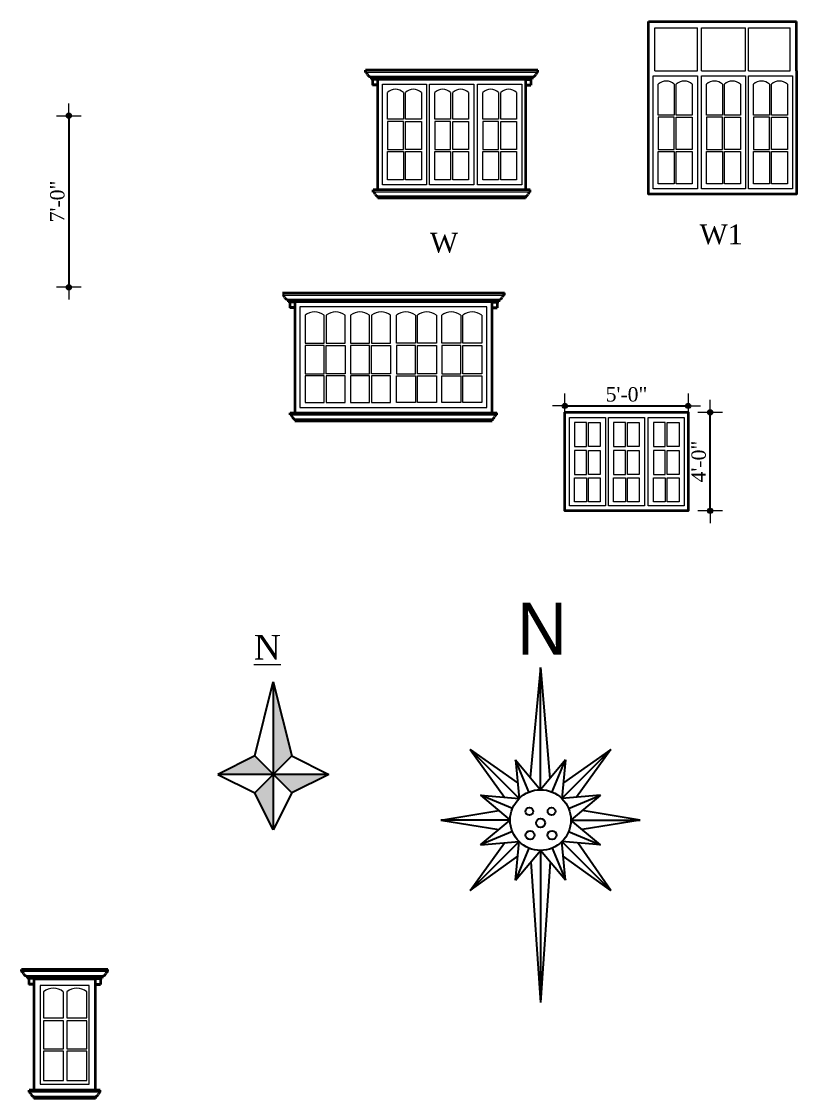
# Model space of a CAD drawing. Header units: inches. Extents: x 244 to 65245, y -2247 to 11745.
# Drawn here: x 62868 to 63245, y 8584 to 9109 of the extents above; entities that cross this region are included whole.
import ezdxf

# ---------------------------------------------------------------- set-up
doc = ezdxf.new("R2010")
doc.units = ezdxf.units.IN
doc.header["$MEASUREMENT"] = 0
for name, color, linetype, lineweight in [('CORNICE', 150, 'Continuous', 9), ('DIMENSION', 115, 'Continuous', 15), ('ELEVATION', 30, 'Continuous', 35), ('hatch', 12, 'Continuous', 9), ('Location', 8, 'Continuous', 13), ('TEXT', 5, 'Continuous', 20), ('WINDOW', 5, 'Continuous', 18), ('WINDOW ELEVATION', 5, 'Continuous', 18), ('WINDOW FRAME', 3, 'Continuous', 15)]:
    doc.layers.add(name, color=color, linetype=linetype, lineweight=lineweight)
doc.layers.add('Z', color=214, linetype='Continuous')
doc.styles.add('7 INCH', font='times.ttf', dxfattribs={"height": 7})
doc.styles.add('7_INCH0', font='times.ttf', dxfattribs={"height": 7})
doc.dimstyles.new('7 INCH', dxfattribs={"dimscale": 0, "dimtxt": 7, "dimasz": 1, "dimexe": 2, "dimexo": 9, "dimgap": 2, "dimtad": 1, "dimdec": 0, "dimzin": 3, "dimdsep": 46, "dimlunit": 4, "dimtxsty": '7 INCH', "dimblk": 'DIM', "dimcen": 3, "dimdle": 3, "dimse1": 1, "dimse2": 1, "dimclrd": 256, "dimclre": 256, "dimclrt": 7, "dimadec": 1, "dimazin": 2, "dimtfac": 1, "dimtdec": 0, "dimtix": 1, "dimtofl": 0, "dimtmove": 2, "dimatfit": 3, "dimldrblk": 'DIM', "dimfxl": 2, "dimfrac": 2, "dimtolj": 2, "dimtzin": 0, "dimarcsym": 0})
doc.dimstyles.get("Standard").update_dxf_attribs({"dimtxt": 7, "dimasz": 0.18, "dimexe": 0.18, "dimexo": 0.0625, "dimgap": 0.09, "dimtad": 0, "dimdec": 3, "dimzin": 0, "dimdsep": 46, "dimlunit": 4, "dimtxsty": 'Standard', "dimcen": 0.09, "dimse1": 1, "dimse2": 1, "dimclrd": 3, "dimclre": 3, "dimclrt": 3, "dimadec": 0, "dimazin": 0, "dimtfac": 1, "dimtdec": 3, "dimtofl": 0, "dimtmove": 0, "dimatfit": 3, "dimfxl": 1, "dimtolj": 1, "dimtzin": 0, "dimarcsym": 0})

# ---------------------------------------------------------------- blocks, each defined once
blk = doc.blocks.new('DIM')
at = {"layer": 'DIMENSION'}
h = blk.add_hatch(color=256, dxfattribs=at)
h.paths.add_polyline_path([(0, 1.28), (0, 0), (1.28, 0, 0.414214)])
h.paths.add_polyline_path([(1.28, 0), (0, 0), (0, -1.28, 0.414214)])
h.paths.add_polyline_path([(0, 0), (-1.28, 0, 0.414214), (0, -1.28)])
h.paths.add_polyline_path([(0, 1.28, 0.414214), (-1.28, 0), (0, 0)])
for p, q in [((0, 6), (0, -6)), ((-6, 0), (6, 0))]:
    blk.add_line(p, q, dxfattribs=at)
blk.add_circle((0, 0), 1.28, dxfattribs=at)
blk = doc.blocks.new('*D102')
at = {"layer": 'Defpoints', "color": 0, "lineweight": -2, "transparency": 16777216}
for p in [(62903.9, 9062.68), (62890.6, 8979.18), (62903.9, 8979.18)]:
    blk.add_point(p, dxfattribs=at)
at = {"layer": 'DIMENSION', "lineweight": -2, "transparency": 16777216}
blk.add_line((62890.6, 9061.68), (62890.6, 8980.18), dxfattribs=at)
for p, rotation in [((62890.6, 9062.68), 90), ((62890.6, 8979.18), 270)]:
    blk.add_blockref('DIM', p, dxfattribs=dict(at, rotation=rotation))
at = {"layer": 'DIMENSION', "color": 7, "transparency": 16777216, "insert": (62885.03, 9020.93), "char_height": 7, "attachment_point": 5, "rotation": 90, "style": '7_INCH0'}
blk.add_mtext('\\A2;7\'-0"', dxfattribs=at)
blk = doc.blocks.new('N')
at = {"layer": 'Z'}
h = blk.add_hatch(color=256, dxfattribs=at)
h.paths.add_polyline_path([(0, 72), (9, 36), (0, 27)])
h.paths.add_polyline_path([(9, 18), (0, 27), (27, 27)])
h.paths.add_polyline_path([(-9, 18), (0, 27), (0, 0)])
h.paths.add_polyline_path([(-27, 27), (-9, 36), (0, 27)])
blk.add_hatch(color=256, dxfattribs=at).paths.add_polyline_path([(9, 18), (0, 27), (27, 27)])
for p, q in [((-9, 36), (0, 72)), ((0, 72), (9, 36)), ((0, 72), (0, 0)), ((-9, 36), (-27, 27)), ((-9, 36), (9, 18)), ((0, 27), (9, 36)), ((9, 36), (27, 27)), ((27, 27), (-27, 27)), ((-27, 27), (-9, 18)), ((0, 27), (-9, 18)), ((27, 27), (9, 18)), ((0, 0), (-9, 18)), ((9, 18), (0, 0))]:
    blk.add_line(p, q, dxfattribs=at)
at = {"layer": 'TEXT', "style": '7 INCH'}
blk.add_text('%%UN', height=12, dxfattribs=at).set_placement((-9.47, 82.87))
blk = doc.blocks.new('*D85')
at = {"layer": 'Defpoints', "color": 0, "lineweight": -2, "ltscale": 2, "transparency": 16777216}
for p in [(63132.08, 8918.34), (63192.08, 8921.44), (63192.08, 8918.34)]:
    blk.add_point(p, dxfattribs=at)
at = {"layer": 'DIMENSION', "lineweight": -2, "ltscale": 2, "transparency": 16777216}
blk.add_line((63133.08, 8921.44), (63191.08, 8921.44), dxfattribs=at)
at = {"layer": 'DIMENSION', "lineweight": -2, "ltscale": 2, "transparency": 16777216, "rotation": 180}
blk.add_blockref('DIM', (63132.08, 8921.44), dxfattribs=at)
at = {"layer": 'DIMENSION', "lineweight": -2, "ltscale": 2, "transparency": 16777216}
blk.add_blockref('DIM', (63192.08, 8921.44), dxfattribs=at)
at = {"layer": 'DIMENSION', "color": 7, "ltscale": 2, "transparency": 16777216, "insert": (63162.08, 8927), "char_height": 7, "attachment_point": 5, "style": '7 INCH'}
blk.add_mtext('\\A2;5\'-0"', dxfattribs=at)
blk = doc.blocks.new('*D86')
at = {"layer": 'Defpoints', "color": 0, "lineweight": -2, "ltscale": 2, "transparency": 16777216}
for p in [(63197.32, 8918.34), (63202.81, 8918.34), (63197.32, 8870.34)]:
    blk.add_point(p, dxfattribs=at)
at = {"layer": 'DIMENSION', "lineweight": -2, "ltscale": 2, "transparency": 16777216}
blk.add_line((63202.81, 8871.34), (63202.81, 8917.34), dxfattribs=at)
for p, rotation in [((63202.81, 8918.34), 90), ((63202.81, 8870.34), 270)]:
    blk.add_blockref('DIM', p, dxfattribs=dict(at, rotation=rotation))
at = {"layer": 'DIMENSION', "color": 7, "ltscale": 2, "transparency": 16777216, "insert": (63197.25, 8894.34), "char_height": 7, "attachment_point": 5, "rotation": 90, "style": '7 INCH'}
blk.add_mtext('\\A2;4\'-0"', dxfattribs=at)

msp = doc.modelspace()

# ---------------------------------------------------------------- linework, layer by layer
at = {"layer": 'CORNICE'}
for p, q in [((62994.63, 8975.39), (63102.63, 8975.39)), ((62996.89, 8973.37), (63100.37, 8973.37)), ((62997.39, 8972.87), (63099.87, 8972.87)), ((63000.63, 8971.62), (62998.13, 8971.62)), ((63000.63, 8969.62), (62998.13, 8969.62)), ((63096.63, 8971.62), (63099.13, 8971.62)), ((63096.63, 8969.62), (63099.13, 8969.62)), ((62998.37, 8917.12), (63098.89, 8917.12)), ((63000.63, 8915.1), (63096.63, 8915.1)), ((62909.58, 8646.08), (62867.58, 8646.08)), ((62907.32, 8644.05), (62869.84, 8644.05)), ((62907.32, 8643.56), (62870.34, 8643.56)), ((62873.58, 8642.31), (62871.08, 8642.31)), ((62873.58, 8640.31), (62871.08, 8640.31)), ((62903.58, 8642.31), (62906.08, 8642.31)), ((62903.58, 8640.31), (62906.08, 8640.31)), ((62905.84, 8587.31), (62871.32, 8587.31)), ((62903.58, 8585.28), (62873.58, 8585.28))]:
    msp.add_line(p, q, dxfattribs=at)
at = {"layer": 'DIMENSION', "ltscale": 2}
msp.add_lwpolyline([(62876.58, 8639.32), (62876.58, 8591.31), (62900.58, 8591.31), (62900.58, 8639.32), (62876.58, 8639.32), (62876.58, 8639.27)], dxfattribs=at)
at = {"layer": 'ELEVATION', "linetype": 'Continuous'}
for p, q in [((63172.82, 9084.53), (63172.82, 9108.53)), ((63172.82, 9108.53), (63244.82, 9108.53)), ((63244.82, 9084.53), (63244.82, 9108.53)), ((63118.98, 9084.8), (63034.98, 9084.8)), ((63034.98, 9083.8), (63034.98, 9084.8)), ((63034.98, 9083.8), (63034.98, 9084.8)), ((63037.24, 9081.77), (63037.24, 9081.28)), ((63037.74, 9081.28), (63037.24, 9081.28)), ((63037.74, 9081.28), (63037.74, 9080.53)), ((63038.48, 9080.53), (63037.74, 9080.53)), ((63038.48, 9080.53), (63038.48, 9077.53)), ((63038.48, 9080.53), (63115.48, 9080.53)), ((63115.48, 9080.53), (63116.22, 9080.53)), ((63115.48, 9080.53), (63115.48, 9077.53)), ((63116.22, 9081.28), (63116.72, 9081.28)), ((63116.22, 9081.28), (63116.22, 9080.53)), ((63116.72, 9081.77), (63116.72, 9081.28)), ((63118.98, 9083.8), (63118.98, 9084.8)), ((63118.98, 9083.8), (63118.98, 9084.8)), ((63040.98, 9077.53), (63038.48, 9077.53)), ((63112.98, 9077.53), (63115.48, 9077.53)), ((63038.72, 9025.53), (63038.72, 9026.53)), ((63115.24, 9026.53), (63038.72, 9026.53)), ((63040.98, 9023.5), (63040.98, 9022.53)), ((63112.98, 9022.53), (63040.98, 9022.53)), ((63112.98, 9023.5), (63112.98, 9022.53)), ((63115.24, 9025.53), (63115.24, 9026.53)), ((62994.63, 8976.39), (63102.63, 8976.39)), ((63102.63, 8975.39), (63102.63, 8976.39)), ((63102.63, 8975.39), (63102.63, 8976.39)), ((62996.89, 8973.37), (62996.89, 8972.87)), ((62997.39, 8972.87), (62996.89, 8972.87)), ((62997.39, 8972.87), (62997.39, 8972.12)), ((62998.13, 8972.12), (62997.39, 8972.12)), ((62998.13, 8972.12), (62998.13, 8969.12)), ((63099.13, 8972.12), (62998.13, 8972.12)), ((63096.63, 8972.12), (63000.63, 8972.12)), ((63000.63, 8972.12), (63000.63, 8918.12)), ((63096.63, 8918.12), (63096.63, 8972.12)), ((63099.13, 8972.12), (63099.13, 8969.12)), ((63099.13, 8972.12), (63099.87, 8972.12)), ((63099.87, 8972.87), (63099.87, 8972.12)), ((63099.87, 8972.87), (63100.37, 8972.87)), ((63100.37, 8973.37), (63100.37, 8972.87)), ((63000.63, 8969.12), (62998.13, 8969.12)), ((63096.63, 8969.12), (63099.13, 8969.12)), ((62998.37, 8917.12), (62998.37, 8918.12)), ((62998.37, 8918.12), (63098.89, 8918.12)), ((63000.63, 8918.12), (63096.63, 8918.12)), ((63098.89, 8917.12), (63098.89, 8918.12)), ((63000.63, 8915.1), (63000.63, 8914.12)), ((63000.63, 8914.12), (63096.63, 8914.12)), ((63096.63, 8915.1), (63096.63, 8914.12)), ((62909.58, 8647.08), (62867.58, 8647.08)), ((62867.58, 8646.08), (62867.58, 8647.08)), ((62867.58, 8646.08), (62867.58, 8647.08)), ((62909.58, 8646.08), (62909.58, 8647.08)), ((62909.58, 8646.08), (62909.58, 8647.08)), ((62869.84, 8644.05), (62869.84, 8643.56)), ((62870.34, 8643.56), (62869.84, 8643.56)), ((62870.34, 8643.56), (62870.34, 8642.81)), ((62871.08, 8642.81), (62870.34, 8642.81)), ((62871.08, 8642.81), (62906.82, 8642.81)), ((62871.08, 8642.81), (62871.08, 8639.81)), ((62873.58, 8639.81), (62871.08, 8639.81)), ((62903.58, 8639.81), (62906.08, 8639.81)), ((62906.08, 8642.81), (62906.08, 8639.81)), ((62906.08, 8642.81), (62906.82, 8642.81)), ((62906.82, 8643.56), (62906.82, 8642.81)), ((62906.82, 8643.56), (62907.32, 8643.56)), ((62907.32, 8644.05), (62907.32, 8643.56)), ((62871.31, 8587.31), (62871.31, 8588.31)), ((62905.84, 8588.31), (62873.58, 8588.31)), ((62905.85, 8587.31), (62905.85, 8588.31)), ((62873.58, 8585.28), (62873.58, 8584.31)), ((62903.58, 8584.31), (62873.58, 8584.31)), ((62903.58, 8585.28), (62903.58, 8584.31))]:
    msp.add_line(p, q, dxfattribs=at)
at = {"layer": 'ELEVATION', "ltscale": 2}
msp.add_line((62903.58, 8588.31), (62871.31, 8588.31), dxfattribs=at)
at = {"layer": 'ELEVATION', "linetype": 'Continuous'}
for points in [[(63040.98, 9080.53), (63112.98, 9080.53), (63112.98, 9026.53), (63040.98, 9026.53)], [(63132.08, 8918.34), (63192.08, 8918.34), (63192.08, 8870.34), (63132.08, 8870.34)]]:
    msp.add_lwpolyline(points, close=True, dxfattribs=at)
msp.add_lwpolyline([(63244.82, 9084.53), (63244.82, 9024.53), (63172.82, 9024.53), (63172.82, 9084.53)], dxfattribs=at)
at = {"layer": 'ELEVATION', "ltscale": 2}
msp.add_lwpolyline([(62873.58, 8642.31), (62873.58, 8588.31), (62903.58, 8588.31), (62903.58, 8642.31), (62873.58, 8642.31)], close=True, dxfattribs=at)
at = {"layer": 'ELEVATION', "linetype": 'Continuous'}
for centre, start, end in [((63034.72, 9082.54), 11.637, 78.363), ((63037.24, 9083.06), 191.637, 270), ((63116.72, 9083.06), 270, 348.363), ((63119.24, 9082.54), 101.637, 168.363), ((63038.46, 9024.27), 11.637, 78.363), ((63040.98, 9024.79), 191.637, 270), ((63112.98, 9024.79), 270, 348.363), ((63115.5, 9024.27), 101.637, 168.363), ((62994.37, 8974.14), 11.637, 78.363), ((63102.89, 8974.14), 101.637, 168.363), ((62996.89, 8974.65), 191.637, 270), ((63100.37, 8974.65), 270, 348.363), ((62998.11, 8915.87), 11.637, 78.363), ((63099.15, 8915.87), 101.637, 168.363), ((63000.63, 8916.38), 191.637, 270), ((63096.63, 8916.38), 270, 348.363), ((62867.32, 8644.82), 11.637, 78.363), ((62869.84, 8645.34), 191.637, 270), ((62907.32, 8645.34), 270, 348.363), ((62909.84, 8644.82), 101.637, 168.363), ((62871.06, 8586.05), 11.637, 78.363), ((62906.1, 8586.05), 101.637, 168.363), ((62873.58, 8586.57), 191.637, 270), ((62903.58, 8586.57), 270, 348.363)]:
    msp.add_arc(centre, 1.29, start, end, dxfattribs=at)
at = {"layer": 'Location'}
for p, q in [((63118.98, 9083.8), (63034.98, 9083.8)), ((63116.72, 9081.77), (63037.24, 9081.77)), ((63116.22, 9081.28), (63037.74, 9081.28)), ((63040.98, 9080.03), (63038.48, 9080.03)), ((63112.98, 9080.03), (63115.48, 9080.03)), ((63040.98, 9078.03), (63038.48, 9078.03)), ((63112.98, 9078.03), (63115.48, 9078.03)), ((63115.24, 9025.53), (63038.72, 9025.53)), ((63112.98, 9023.5), (63040.98, 9023.5))]:
    msp.add_line(p, q, dxfattribs=at)
at = {"layer": 'WINDOW', "lineweight": 25}
for p, q in [((63120.22, 8794.17), (63115.25, 8740.55)), ((63120.22, 8794.17), (63124.8, 8740.1)), ((63120.22, 8734.62), (63120.22, 8794.17)), ((63085.9, 8754.16), (63109.08, 8738)), ((63085.9, 8754.16), (63102.65, 8730.92)), ((63109.76, 8730.29), (63085.9, 8754.16)), ((63130.67, 8730.29), (63154.53, 8754.16)), ((63154.53, 8754.16), (63131.35, 8738)), ((63154.53, 8754.16), (63137.78, 8730.92)), ((63108.1, 8749.09), (63120.22, 8734.62)), ((63108.1, 8749.09), (63109.76, 8730.29)), ((63114.56, 8733.5), (63108.1, 8749.09)), ((63132.33, 8749.09), (63120.22, 8734.62)), ((63125.87, 8733.5), (63132.33, 8749.09)), ((63132.33, 8749.09), (63130.67, 8730.29)), ((63106.56, 8725.5), (63090.97, 8731.95)), ((63090.97, 8731.95), (63105.43, 8719.84)), ((63090.97, 8731.95), (63109.76, 8730.29)), ((63149.46, 8731.95), (63130.67, 8730.29)), ((63133.87, 8725.5), (63149.46, 8731.95)), ((63149.46, 8731.95), (63135, 8719.84)), ((63071.68, 8719.84), (63099.96, 8724.43)), ((63168.75, 8719.84), (63140.48, 8724.43)), ((63105.43, 8719.84), (63071.68, 8719.84)), ((63071.68, 8719.84), (63099.96, 8715.25)), ((63090.97, 8707.72), (63105.43, 8719.84)), ((63135, 8719.84), (63168.75, 8719.84)), ((63149.46, 8707.72), (63135, 8719.84)), ((63168.75, 8719.84), (63140.48, 8715.25)), ((63106.56, 8714.18), (63090.97, 8707.72)), ((63133.87, 8714.18), (63149.46, 8707.72)), ((63109.76, 8709.39), (63085.9, 8685.52)), ((63085.9, 8685.52), (63102.65, 8708.76)), ((63090.97, 8707.72), (63109.76, 8709.39)), ((63108.1, 8690.59), (63109.76, 8709.39)), ((63132.33, 8690.59), (63130.67, 8709.39)), ((63130.67, 8709.39), (63154.53, 8685.52)), ((63149.46, 8707.72), (63130.67, 8709.39)), ((63154.53, 8685.52), (63138.38, 8708.7)), ((63085.9, 8685.52), (63109.13, 8702.27)), ((63114.56, 8706.18), (63108.1, 8690.59)), ((63108.1, 8690.59), (63120.22, 8705.06)), ((63132.33, 8690.59), (63120.22, 8705.06)), ((63120.22, 8705.06), (63120.22, 8631.05)), ((63125.87, 8706.18), (63132.33, 8690.59)), ((63154.53, 8685.52), (63131.3, 8702.27)), ((63115.55, 8699.48), (63120.22, 8631.05)), ((63124.88, 8699.48), (63120.22, 8631.05))]:
    msp.add_line(p, q, dxfattribs=at)
for centre, radius in [((63120.22, 8719.84), 14.78), ((63114.79, 8724.02), 1.87), ((63125.58, 8724.02), 1.87), ((63120.26, 8718.42), 2.15), ((63115.13, 8712.47), 2.15), ((63125.82, 8712.51), 2.15)]:
    msp.add_circle(centre, radius, dxfattribs=at)
at = {"layer": 'WINDOW ELEVATION'}
for p, q in [((63175.82, 9084.53), (63175.82, 9105.53)), ((63175.82, 9105.53), (63196.57, 9105.53)), ((63196.57, 9084.53), (63196.57, 9105.53)), ((63198.54, 9105.53), (63220.04, 9105.53)), ((63198.54, 9084.53), (63198.54, 9105.53)), ((63220.04, 9084.53), (63220.04, 9105.53)), ((63221.42, 9105.53), (63241.82, 9105.53)), ((63221.42, 9084.53), (63221.42, 9105.53)), ((63241.82, 9084.53), (63241.82, 9105.53)), ((63005.63, 8965.56), (63005.63, 8951.91)), ((63014.87, 8951.91), (63014.87, 8965.56)), ((63015.87, 8965.56), (63015.87, 8951.91)), ((63025.12, 8951.91), (63025.12, 8965.56)), ((63027.72, 8965.56), (63027.72, 8951.91)), ((63036.97, 8951.91), (63036.97, 8965.56)), ((63037.97, 8965.56), (63037.97, 8951.91)), ((63047.21, 8951.91), (63047.21, 8965.56)), ((63050.06, 8951.91), (63050.06, 8965.56)), ((63059.3, 8965.56), (63059.3, 8951.91)), ((63060.3, 8951.91), (63060.3, 8965.56)), ((63069.54, 8965.56), (63069.54, 8951.91)), ((63072.15, 8951.91), (63072.15, 8965.56)), ((63081.39, 8965.56), (63081.39, 8951.91)), ((63082.39, 8951.91), (63082.39, 8965.56)), ((63091.63, 8965.56), (63091.63, 8951.91)), ((63005.63, 8951.91), (63014.87, 8951.91)), ((63015.87, 8951.91), (63025.12, 8951.91)), ((63027.72, 8951.91), (63036.97, 8951.91)), ((63037.97, 8951.91), (63047.21, 8951.91)), ((63059.3, 8951.91), (63050.06, 8951.91)), ((63069.54, 8951.91), (63060.3, 8951.91)), ((63081.39, 8951.91), (63072.15, 8951.91)), ((63091.63, 8951.91), (63082.39, 8951.91)), ((63014.87, 8936.02), (63005.63, 8936.02)), ((63005.63, 8936.02), (63005.63, 8923.12)), ((63014.87, 8923.12), (63014.87, 8936.02)), ((63025.12, 8936.02), (63015.87, 8936.02)), ((63015.87, 8936.02), (63015.87, 8923.12)), ((63025.12, 8923.12), (63025.12, 8936.02)), ((63036.97, 8936.02), (63027.72, 8936.02)), ((63027.72, 8936.02), (63027.72, 8923.12)), ((63036.97, 8923.12), (63036.97, 8936.02)), ((63047.21, 8936.02), (63037.97, 8936.02)), ((63037.97, 8936.02), (63037.97, 8923.12)), ((63047.21, 8923.12), (63047.21, 8936.02)), ((63050.06, 8936.02), (63059.3, 8936.02)), ((63050.06, 8923.12), (63050.06, 8936.02)), ((63059.3, 8936.02), (63059.3, 8923.12)), ((63060.3, 8936.02), (63069.54, 8936.02)), ((63060.3, 8923.12), (63060.3, 8936.02)), ((63069.54, 8936.02), (63069.54, 8923.12)), ((63072.15, 8936.02), (63081.39, 8936.02)), ((63072.15, 8923.12), (63072.15, 8936.02)), ((63081.39, 8936.02), (63081.39, 8923.12)), ((63082.39, 8936.02), (63091.63, 8936.02)), ((63082.39, 8923.12), (63082.39, 8936.02)), ((63091.63, 8936.02), (63091.63, 8923.12)), ((63005.63, 8923.12), (63014.87, 8923.12)), ((63015.87, 8923.12), (63025.12, 8923.12)), ((63027.72, 8923.12), (63036.97, 8923.12)), ((63037.97, 8923.12), (63047.21, 8923.12)), ((63059.3, 8923.12), (63050.06, 8923.12)), ((63069.54, 8923.12), (63060.3, 8923.12)), ((63081.39, 8923.12), (63072.15, 8923.12)), ((63091.63, 8923.12), (63082.39, 8923.12)), ((62878.3, 8636.21), (62878.3, 8623.5)), ((62887.93, 8623.5), (62887.93, 8636.21)), ((62889.68, 8636.21), (62889.68, 8623.5)), ((62899.3, 8623.5), (62899.3, 8636.21)), ((62878.3, 8623.5), (62887.93, 8623.5)), ((62889.68, 8623.5), (62899.3, 8623.5))]:
    msp.add_line(p, q, dxfattribs=at)
for points in [[(63175.82, 9084.53), (63196.57, 9084.53)], [(63198.54, 9084.53), (63220.04, 9084.53)], [(63221.42, 9084.53), (63241.82, 9084.53)], [(63185.32, 9078.01), (63185.32, 9062.93), (63177.57, 9062.93), (63177.57, 9077.98)], [(63194.07, 9078.01), (63194.07, 9062.93), (63186.32, 9062.93), (63186.32, 9077.98)], [(63208.79, 9078.01), (63208.79, 9062.93), (63201.04, 9062.93), (63201.04, 9077.98)], [(63217.54, 9078.01), (63217.54, 9062.93), (63209.79, 9062.93), (63209.79, 9077.98)], [(63231.67, 9078.01), (63231.67, 9062.93), (63223.92, 9062.93), (63223.92, 9077.98)], [(63240.42, 9078.01), (63240.42, 9062.93), (63232.67, 9062.93), (63232.67, 9077.98)], [(63053.48, 9074.01), (63053.48, 9060.93), (63045.73, 9060.93), (63045.73, 9073.98)], [(63062.23, 9074.01), (63062.23, 9060.93), (63054.48, 9060.93), (63054.48, 9073.98)], [(63076.46, 9074.01), (63076.46, 9060.93), (63068.71, 9060.93), (63068.71, 9073.98)], [(63085.21, 9074.01), (63085.21, 9060.93), (63077.46, 9060.93), (63077.46, 9073.98)], [(63099.83, 9074.01), (63099.83, 9060.93), (63092.08, 9060.93), (63092.08, 9073.98)], [(63108.58, 9074.01), (63108.58, 9060.93), (63100.83, 9060.93), (63100.83, 9073.98)]]:
    msp.add_lwpolyline(points, dxfattribs=at)
for points in [[(63053.48, 9059.93), (63045.73, 9059.93), (63045.73, 9046.2), (63053.48, 9046.2)], [(63054.48, 9059.93), (63062.23, 9059.93), (63062.23, 9046.2), (63054.48, 9046.2)], [(63076.46, 9059.93), (63068.71, 9059.93), (63068.71, 9046.2), (63076.46, 9046.2)], [(63077.46, 9059.93), (63085.21, 9059.93), (63085.21, 9046.2), (63077.46, 9046.2)], [(63099.83, 9059.93), (63092.08, 9059.93), (63092.08, 9046.2), (63099.83, 9046.2)], [(63100.83, 9059.93), (63108.58, 9059.93), (63108.58, 9046.2), (63100.83, 9046.2)], [(63185.32, 9061.93), (63177.57, 9061.93), (63177.57, 9046.2), (63185.32, 9046.2)], [(63186.32, 9061.93), (63194.07, 9061.93), (63194.07, 9046.2), (63186.32, 9046.2)], [(63208.79, 9061.93), (63201.04, 9061.93), (63201.04, 9046.2), (63208.79, 9046.2)], [(63209.79, 9061.93), (63217.54, 9061.93), (63217.54, 9046.2), (63209.79, 9046.2)], [(63231.67, 9061.93), (63223.92, 9061.93), (63223.92, 9046.2), (63231.67, 9046.2)], [(63232.67, 9061.93), (63240.42, 9061.93), (63240.42, 9046.2), (63232.67, 9046.2)], [(63045.73, 9045.2), (63053.48, 9045.2), (63053.48, 9031.53), (63045.73, 9031.53)], [(63054.48, 9045.2), (63062.23, 9045.2), (63062.23, 9031.53), (63054.48, 9031.53)], [(63068.71, 9045.2), (63076.46, 9045.2), (63076.46, 9031.53), (63068.71, 9031.53)], [(63077.46, 9045.2), (63085.21, 9045.2), (63085.21, 9031.53), (63077.46, 9031.53)], [(63092.08, 9045.2), (63099.83, 9045.2), (63099.83, 9031.53), (63092.08, 9031.53)], [(63100.83, 9045.2), (63108.58, 9045.2), (63108.58, 9031.53), (63100.83, 9031.53)], [(63177.57, 9045.2), (63185.32, 9045.2), (63185.32, 9029.53), (63177.57, 9029.53)], [(63186.32, 9045.2), (63194.07, 9045.2), (63194.07, 9029.53), (63186.32, 9029.53)], [(63201.04, 9045.2), (63208.79, 9045.2), (63208.79, 9029.53), (63201.04, 9029.53)], [(63209.79, 9045.2), (63217.54, 9045.2), (63217.54, 9029.53), (63209.79, 9029.53)], [(63223.92, 9045.2), (63231.67, 9045.2), (63231.67, 9029.53), (63223.92, 9029.53)], [(63232.67, 9045.2), (63240.42, 9045.2), (63240.42, 9029.53), (63232.67, 9029.53)], [(63014.87, 8950.91), (63005.63, 8950.91), (63005.63, 8937.02), (63014.87, 8937.02)], [(63015.87, 8950.91), (63025.12, 8950.91), (63025.12, 8937.02), (63015.87, 8937.02)], [(63036.97, 8950.91), (63027.72, 8950.91), (63027.72, 8937.02), (63036.97, 8937.02)], [(63037.97, 8950.91), (63047.21, 8950.91), (63047.21, 8937.02), (63037.97, 8937.02)], [(63059.3, 8950.91), (63050.06, 8950.91), (63050.06, 8937.02), (63059.3, 8937.02)], [(63060.3, 8950.91), (63069.54, 8950.91), (63069.54, 8937.02), (63060.3, 8937.02)], [(63081.39, 8950.91), (63072.15, 8950.91), (63072.15, 8937.02), (63081.39, 8937.02)], [(63082.39, 8950.91), (63091.63, 8950.91), (63091.63, 8937.02), (63082.39, 8937.02)], [(63142.58, 8913.39), (63136.83, 8913.39), (63136.83, 8901.66), (63142.58, 8901.66)], [(63143.58, 8913.39), (63149.33, 8913.39), (63149.33, 8901.66), (63143.58, 8901.66)], [(63161.55, 8913.39), (63155.8, 8913.39), (63155.8, 8901.66), (63161.55, 8901.66)], [(63162.55, 8913.39), (63168.3, 8913.39), (63168.3, 8901.66), (63162.55, 8901.66)], [(63180.93, 8913.39), (63175.18, 8913.39), (63175.18, 8901.66), (63180.93, 8901.66)], [(63181.93, 8913.39), (63187.68, 8913.39), (63187.68, 8901.66), (63181.93, 8901.66)], [(63142.58, 8899.74), (63136.83, 8899.74), (63136.83, 8888.01), (63142.58, 8888.01)], [(63143.58, 8899.74), (63149.33, 8899.74), (63149.33, 8888.01), (63143.58, 8888.01)], [(63161.55, 8899.74), (63155.8, 8899.74), (63155.8, 8888.01), (63161.55, 8888.01)], [(63162.55, 8899.74), (63168.3, 8899.74), (63168.3, 8888.01), (63162.55, 8888.01)], [(63180.93, 8899.74), (63175.18, 8899.74), (63175.18, 8888.01), (63180.93, 8888.01)], [(63181.93, 8899.74), (63187.68, 8899.74), (63187.68, 8888.01), (63181.93, 8888.01)], [(63136.83, 8886.38), (63142.58, 8886.38), (63142.58, 8874.71), (63136.83, 8874.71)], [(63143.58, 8886.38), (63149.33, 8886.38), (63149.33, 8874.71), (63143.58, 8874.71)], [(63155.8, 8886.38), (63161.55, 8886.38), (63161.55, 8874.71), (63155.8, 8874.71)], [(63162.55, 8886.38), (63168.3, 8886.38), (63168.3, 8874.71), (63162.55, 8874.71)], [(63175.18, 8886.38), (63180.93, 8886.38), (63180.93, 8874.71), (63175.18, 8874.71)], [(63181.93, 8886.38), (63187.68, 8886.38), (63187.68, 8874.71), (63181.93, 8874.71)], [(62887.93, 8622.13), (62878.3, 8622.13), (62878.3, 8608.47), (62887.93, 8608.47)], [(62899.3, 8622.13), (62889.68, 8622.13), (62889.68, 8608.47), (62899.3, 8608.47)], [(62887.93, 8607.25), (62878.3, 8607.25), (62878.3, 8593.07), (62887.93, 8593.07)], [(62899.3, 8607.25), (62889.68, 8607.25), (62889.68, 8593.07), (62899.3, 8593.07)]]:
    msp.add_lwpolyline(points, close=True, dxfattribs=at)
for centre, radius, start, end in [((63049.63, 9069.9), 5.64, 46.8981, 133.6624), ((63058.38, 9069.9), 5.64, 46.8981, 133.6624), ((63072.6, 9069.9), 5.64, 46.8981, 133.6624), ((63081.35, 9069.9), 5.64, 46.8981, 133.6624), ((63095.98, 9069.9), 5.64, 46.8981, 133.6624), ((63104.73, 9069.9), 5.64, 46.8981, 133.6624), ((63181.46, 9073.9), 5.64, 46.8981, 133.6624), ((63190.21, 9073.9), 5.64, 46.8981, 133.6624), ((63204.93, 9073.9), 5.64, 46.8981, 133.6624), ((63213.68, 9073.9), 5.64, 46.8981, 133.6624), ((63227.81, 9073.9), 5.64, 46.8981, 133.6624), ((63236.56, 9073.9), 5.64, 46.8981, 133.6624), ((63010.25, 8959.86), 7.34, 50.9869, 129.0131), ((63020.5, 8959.86), 7.34, 50.9869, 129.0131), ((63032.34, 8959.86), 7.34, 50.9869, 129.0131), ((63042.59, 8959.86), 7.34, 50.9869, 129.0131), ((63054.68, 8959.86), 7.34, 50.9869, 129.0131), ((63064.92, 8959.86), 7.34, 50.9869, 129.0131), ((63076.77, 8959.86), 7.34, 50.9869, 129.0131), ((63087.01, 8959.86), 7.34, 50.9869, 129.0131), ((62883.11, 8630.41), 7.53, 50.3217, 129.6783), ((62894.49, 8630.41), 7.53, 50.3217, 129.6783)]:
    msp.add_arc(centre, radius, start, end, dxfattribs=at)
at = {"layer": 'WINDOW FRAME'}
for p, q in [((63094.13, 8969.62), (63003.13, 8969.62)), ((63003.13, 8969.62), (63003.13, 8920.62)), ((63094.13, 8920.62), (63094.13, 8969.62)), ((63003.13, 8920.62), (63094.13, 8920.62))]:
    msp.add_line(p, q, dxfattribs=at)
for points in [[(63175.07, 9082.03), (63196.57, 9082.03), (63196.57, 9027.03), (63175.07, 9027.03)], [(63198.54, 9082.03), (63220.04, 9082.03), (63220.04, 9027.03), (63198.54, 9027.03)], [(63221.42, 9082.03), (63242.92, 9082.03), (63242.92, 9027.03), (63221.42, 9027.03)], [(63043.23, 9078.03), (63064.73, 9078.03), (63064.73, 9029.03), (63043.23, 9029.03)], [(63066.21, 9078.03), (63087.71, 9078.03), (63087.71, 9029.03), (63066.21, 9029.03)], [(63089.58, 9078.03), (63111.08, 9078.03), (63111.08, 9029.03), (63089.58, 9029.03)], [(63134.33, 8915.84), (63151.83, 8915.84), (63151.83, 8872.84), (63134.33, 8872.84)], [(63153.3, 8915.84), (63170.8, 8915.84), (63170.8, 8872.84), (63153.3, 8872.84)], [(63172.68, 8915.84), (63190.18, 8915.84), (63190.18, 8872.84), (63172.68, 8872.84)]]:
    msp.add_lwpolyline(points, close=True, dxfattribs=at)

# ---------------------------------------------------------------- block references
at = {"layer": 'hatch', "ltscale": 2}
msp.add_blockref('N', (62990.14, 8715.08), dxfattribs=at)

# ---------------------------------------------------------------- texts
at = {"layer": 'TEXT', "style": '7 INCH'}
for s, p in [('W1', (63197.68, 9000.14)), ('W', (63066.41, 8996.08))]:
    msp.add_text(s, height=9.6, dxfattribs=at).set_placement(p)
at = {"layer": 'WINDOW', "lineweight": 25, "insert": (63108.69, 8825.68), "char_height": 25.3125, "width": 25.2016, "attachment_point": 1}
msp.add_mtext('{\\Fgothice|c0;N}', dxfattribs=at)

# ---------------------------------------------------------------- dimensions: what is measured, and where the dimension line sits
at = {"layer": 'DIMENSION'}
dim = msp.add_linear_dim(base=(62890.60061328, 8979.18364566), p1=(62903.89949332, 9062.68364566), p2=(62903.89949332, 8979.18364566), angle=90, dimstyle='Standard', override={"dimasz": 1, "dimexe": 2, "dimexo": 9, "dimgap": 2, "dimtad": 1, "dimdec": 0, "dimzin": 3, "dimtxsty": '7_INCH0', "dimblk": 'DIM', "dimcen": 3, "dimdle": 3, "dimclrd": 256, "dimclre": 256, "dimclrt": 7, "dimadec": 1, "dimazin": 2, "dimtdec": 0, "dimtix": 1, "dimtmove": 2, "dimldrblk": 'DIM', "dimfxl": 2, "dimfrac": 2, "dimtolj": 2}, dxfattribs=at)
dim.commit()
dim.dimension.update_dxf_attribs({"geometry": '*D102', "text_midpoint": (62885.02995719, 9020.93364566)})
at = {"layer": 'DIMENSION', "ltscale": 2}
dim = msp.add_linear_dim(base=(63192.08, 8921.44), p1=(63132.08, 8918.34), p2=(63192.08, 8918.34), dimstyle='7 INCH', override={"dimscale": 1}, dxfattribs=at)
dim.commit()
dim.dimension.update_dxf_attribs({"geometry": '*D85', "text_midpoint": (63162.08, 8927)})
dim = msp.add_linear_dim(base=(63202.81, 8918.34), p1=(63197.32, 8870.34), p2=(63197.32, 8918.34), angle=90, dimstyle='7 INCH', override={"dimscale": 1}, dxfattribs=at)
dim.commit()
dim.dimension.update_dxf_attribs({"geometry": '*D86', "text_midpoint": (63197.25, 8894.34)})

doc.saveas('drawing.dxf')
